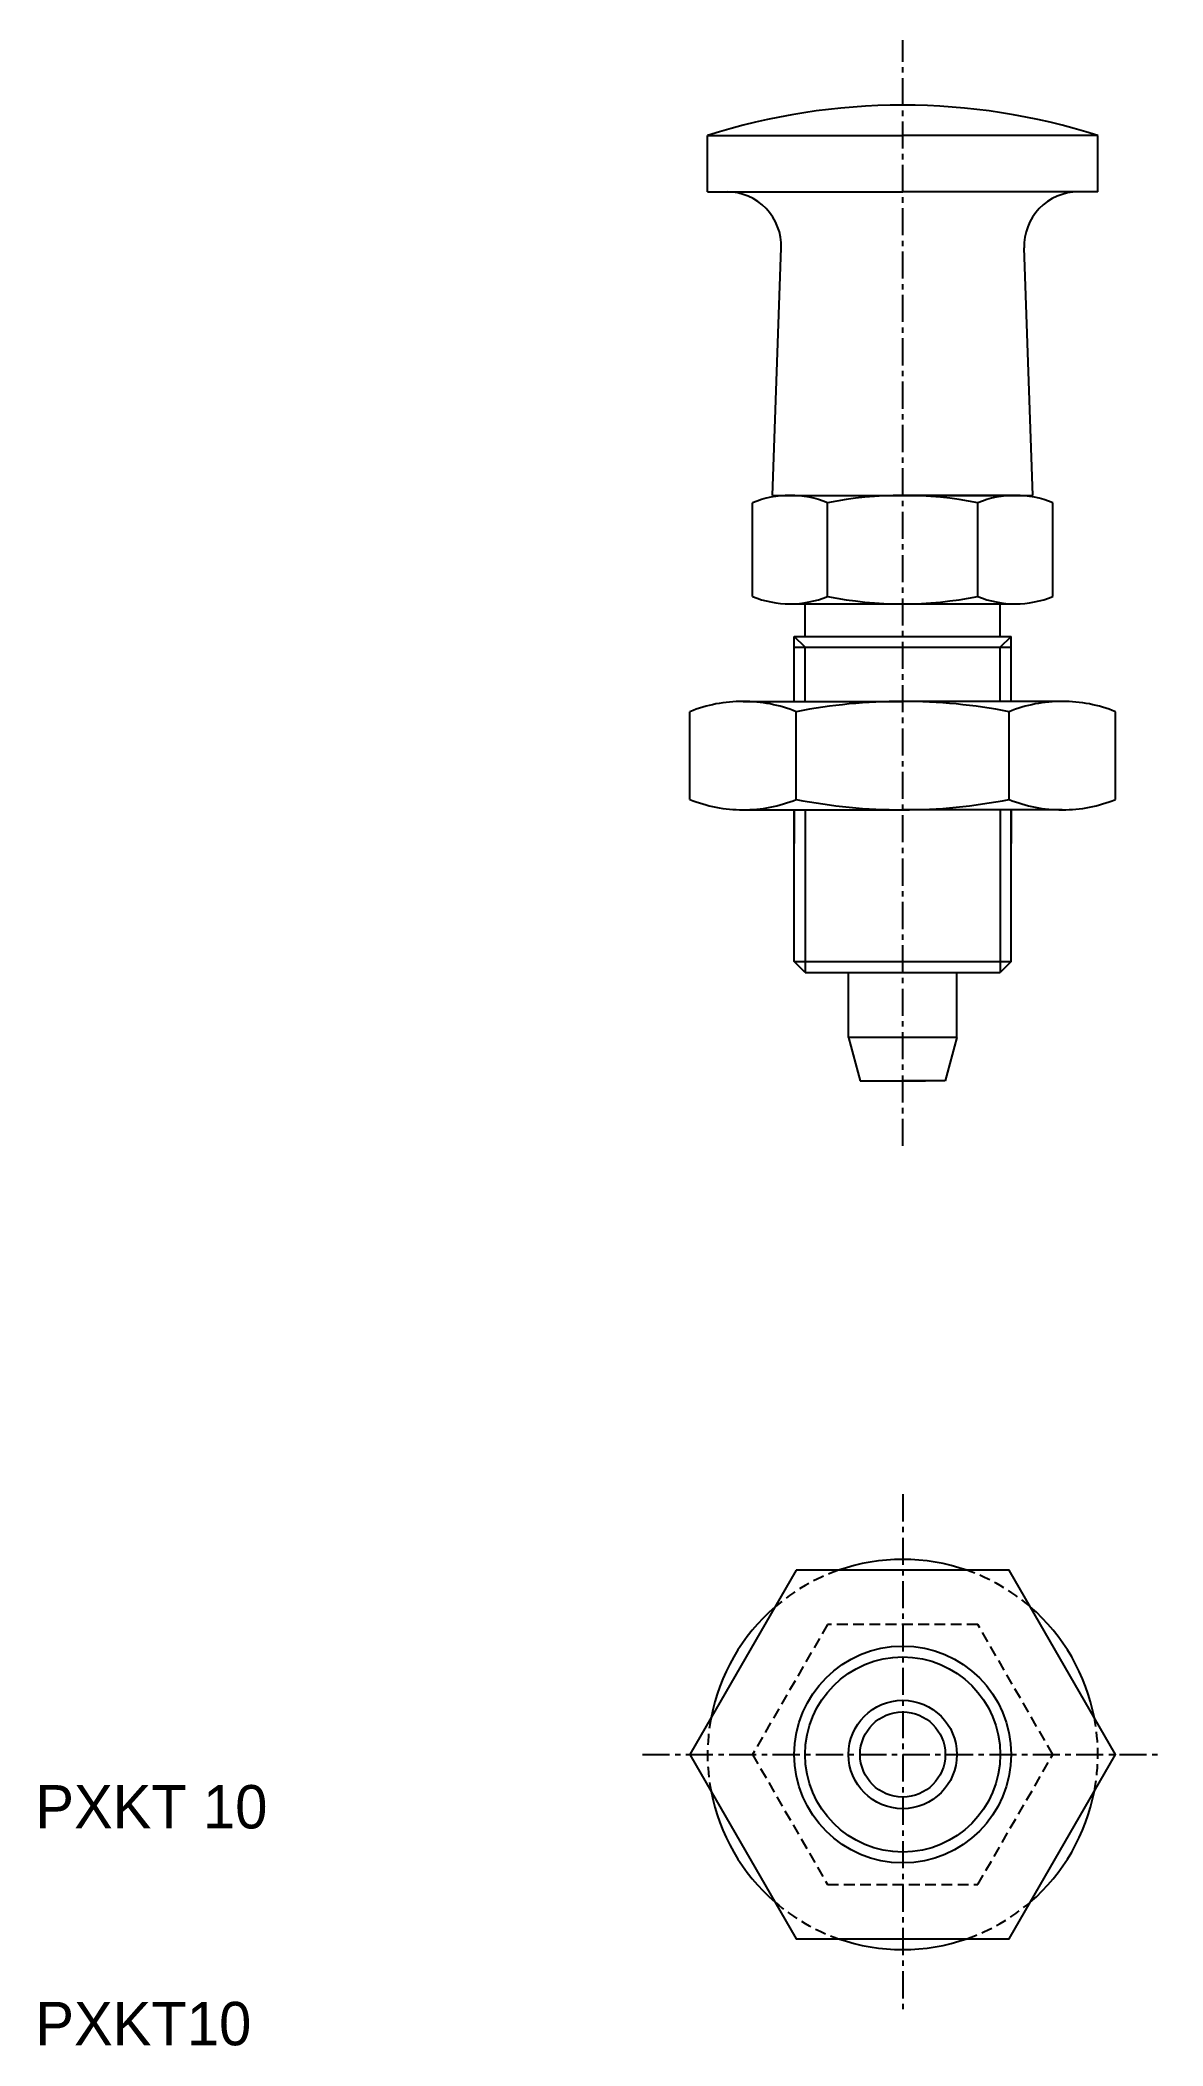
# Model space of a CAD drawing. Extents: x 201 to 252.8, y 106.7 to 199.2.
import ezdxf

# ---------------------------------------------------------------- set-up
doc = ezdxf.new("R2010")
doc.units = 0
doc.linetypes.add('CENTER', pattern=[2, 1.25, -0.25, 0.25, -0.25])
doc.linetypes.add('DASHED', pattern=[0.75, 0.5, -0.25])
doc.layers.get('0').update_dxf_attribs({"linetype": 'CONTINUOUS'})
doc.layers.add('CENTER', color=1, linetype='CENTER')

msp = doc.modelspace()

# ---------------------------------------------------------------- linework, layer by layer
at = {"color": 7, "linetype": 'CONTINUOUS'}
for p, q in [((231.773, 194.82), (240.773, 194.82)), ((231.773, 192.22), (231.773, 194.82)), ((249.773, 194.82), (240.773, 194.82)), ((249.773, 192.22), (249.773, 194.82)), ((231.773, 192.22), (232.673, 192.22)), ((232.673, 192.22), (240.773, 192.22)), ((248.873, 192.22), (240.773, 192.22)), ((249.773, 192.22), (248.873, 192.22)), ((234.773, 178.22), (235.171, 189.633)), ((246.773, 178.22), (246.374, 189.633)), ((233.845, 173.557), (233.845, 177.884)), ((234.773, 178.22), (246.773, 178.22)), ((235.577, 178.22), (240.773, 178.22)), ((237.309, 173.557), (237.309, 177.884)), ((245.969, 178.22), (240.773, 178.22)), ((244.237, 173.557), (244.237, 177.884)), ((247.701, 173.557), (247.701, 177.884)), ((235.577, 173.22), (240.773, 173.22)), ((236.273, 171.72), (236.273, 173.22)), ((240.773, 173.22), (245.969, 173.22)), ((245.273, 171.72), (245.273, 173.22)), ((235.773, 168.72), (235.773, 171.72)), ((235.773, 171.72), (245.773, 171.72)), ((235.773, 171.22), (245.773, 171.22)), ((245.773, 168.72), (245.773, 171.72)), ((233.412, 168.72), (240.773, 168.72)), ((248.134, 168.72), (240.773, 168.72)), ((230.958, 164.197), (230.958, 168.244)), ((235.865, 164.197), (235.865, 168.244)), ((245.68, 164.197), (245.68, 168.244)), ((250.588, 164.197), (250.588, 168.244)), ((233.412, 163.72), (240.773, 163.72)), ((235.773, 156.72), (235.773, 163.72)), ((235.773, 163.72), (235.773, 162.17)), ((248.134, 163.72), (240.773, 163.72)), ((245.773, 156.72), (245.773, 163.72)), ((245.773, 163.72), (245.773, 162.17)), ((236.273, 156.22), (235.773, 156.72)), ((235.773, 156.72), (245.773, 156.72)), ((245.773, 156.72), (245.273, 156.22)), ((236.273, 156.22), (245.273, 156.22)), ((238.273, 153.22), (238.273, 156.22)), ((243.273, 153.22), (243.273, 156.22)), ((238.273, 153.22), (238.809, 151.22)), ((243.273, 153.22), (238.273, 153.22)), ((243.273, 153.22), (242.737, 151.22)), ((238.809, 151.22), (240.773, 151.22)), ((240.773, 151.22), (241.83, 151.22)), ((242.737, 151.22), (240.773, 151.22))]:
    msp.add_line(p, q, dxfattribs=at)
at = {"color": 3, "linetype": 'CONTINUOUS'}
for p, q in [((236.273, 171.22), (235.773, 171.72)), ((236.273, 168.72), (236.273, 171.22)), ((245.273, 171.22), (245.773, 171.72)), ((245.273, 168.72), (245.273, 171.22)), ((236.273, 163.72), (236.273, 156.22)), ((245.273, 163.72), (245.273, 156.22))]:
    msp.add_line(p, q, dxfattribs=at)
at = {"color": 7, "linetype": 'CONTINUOUS'}
msp.add_lwpolyline([(235.865, 128.648), (230.958, 120.148), (235.865, 111.648), (245.68, 111.648), (250.588, 120.148), (245.68, 128.648)], close=True, dxfattribs=at)
at = {"color": 3, "linetype": 'DASHED'}
msp.add_lwpolyline([(237.309, 126.148), (233.845, 120.148), (237.309, 114.148), (244.237, 114.148), (247.701, 120.148), (244.237, 126.148)], close=True, dxfattribs=at)
at = {"color": 7, "linetype": 'CONTINUOUS'}
for radius in [5, 4.5, 2.5, 1.964]:
    msp.add_circle((240.773, 120.148), radius, dxfattribs=at)
for centre, radius, start, end in [((240.773, 166.592), 29.629, 90, 107.68363), ((240.773, 166.592), 29.629, 72.31637, 90), ((232.673, 189.72), 2.5, 358.00033, 90), ((248.873, 189.72), 2.5, 90, 181.99967), ((235.577, 173.594), 4.626, 68.01264, 111.98736), ((240.773, 160.22), 18, 78.9042, 101.0958), ((245.969, 173.594), 4.626, 68.01264, 111.98736), ((235.577, 177.847), 4.626, 248.01264, 291.98736), ((240.773, 191.22), 18, 258.9042, 281.0958), ((245.969, 177.847), 4.626, 248.01264, 291.98736), ((233.412, 162.167), 6.554, 90, 111.98736), ((233.412, 162.167), 6.554, 68.01264, 90), ((240.773, 143.22), 25.5, 78.9042, 101.0958), ((248.134, 162.167), 6.554, 90, 111.98736), ((248.134, 162.167), 6.554, 68.01264, 90), ((233.412, 170.274), 6.554, 248.01264, 270), ((233.412, 170.274), 6.554, 270, 291.98736), ((240.773, 189.22), 25.5, 258.9042, 281.0958), ((248.134, 170.274), 6.554, 248.01264, 270), ((248.134, 170.274), 6.554, 270, 291.98736), ((240.773, 120.148), 9, 70.81186, 109.18814), ((240.773, 120.148), 9, 130.81186, 169.18814), ((240.773, 120.148), 9, 10.81186, 49.18814), ((240.773, 120.148), 9, 190.81186, 229.18814), ((240.773, 120.148), 9, 310.81186, 349.18814), ((240.773, 120.148), 9, 250.81186, 289.18814)]:
    msp.add_arc(centre, radius, start, end, dxfattribs=at)
at = {"color": 3, "linetype": 'DASHED'}
for start, end in [(109.18814, 130.81186), (49.18814, 70.81186), (169.18814, 190.81186), (349.18814, 10.81186), (229.18814, 250.81186), (289.18814, 310.81186)]:
    msp.add_arc((240.773, 120.148), 9, start, end, dxfattribs=at)
at = {"layer": 'CENTER', "color": 1, "linetype": 'CENTER'}
for p, q in [((240.773, 148.22), (240.773, 199.22)), ((240.773, 132.148), (240.773, 108.148)), ((228.773, 120.148), (252.773, 120.148))]:
    msp.add_line(p, q, dxfattribs=at)

# ---------------------------------------------------------------- texts
at = {"color": 7, "linetype": 'CONTINUOUS'}
for s, p in [('PXKT 10', (200.773, 116.737)), ('PXKT10', (200.773, 106.737))]:
    msp.add_text(s, height=2, dxfattribs=at).set_placement(p)

doc.saveas('drawing.dxf')
